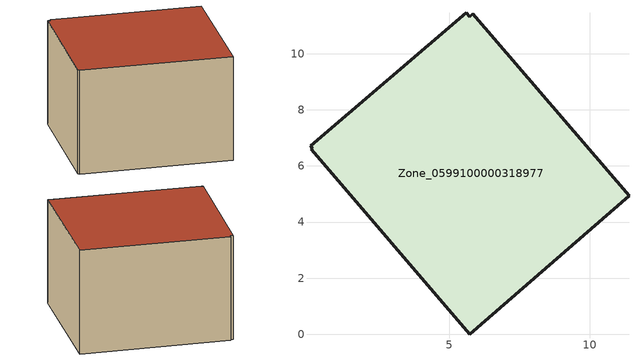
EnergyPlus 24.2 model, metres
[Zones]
Zone_0599100000318977
 floor ground (C_G): 5.84,11.42 11.41,4.93 5.72,0 0.07,6.59 0.12,6.64 0.05,6.72 5.6,11.46 5.72,11.32 z0
 wall outside (C_F): 11.41,4.93 5.84,11.42 5.72,11.32 5.6,11.46 0.05,6.72 0.12,6.64 0.07,6.59 5.72,0 11.41,4.93 z0:6.17
 roof outside (C_R): 5.72,11.32 5.6,11.46 0.05,6.72 0.12,6.64 0.07,6.59 5.72,0 11.41,4.93 5.84,11.42 z6.17
[BUILDING]
Pand.0599100000318977: North Axis=0; Terrain=City; Loads Convergence Tolerance Value=0.04; Temperature Convergence Tolerance Value=0.4; Solar Distribution=FullExterior; Maximum Number of Warmup Days=25; Minimum Number of Warmup Days=1
[Site:Location]
Rotterdam.The.Hague.AP_ZH_NLD Design_Conditions: Latitude=51.96; Longitude=4.45; Time Zone=1; Elevation=-4.5
[SITE:GROUNDTEMPERATURE:BUILDINGSURFACE]
18, 18, 18, 18, 18, 18, 18, 18, 18, 18, 18, 18
[MATERIAL] Thermal Absorptance=0.9; Solar Absorptance=0.7; Visible Absorptance=0.7
Name | Roughness | Thickness | Conductivity | Density | Specific Heat
G.TC.1992-2005 | MediumSmooth | 0.15 | 0.06 | 540 | 1210
F.TC.1992-2005 | Rough | 0.3 | 0.12 | 1920 | 840
R.TC.1992-2005 | MediumRough | 0.2 | 0.08 | 1500 | 1000
[CONSTRUCTION]
C_G: G.TC.1992-2005
C_F: F.TC.1992-2005
C_R: R.TC.1992-2005
[ZONE]
Zone_0599100000318977: Type=1; Multiplier=1; Ceiling Height=Autocalculate; Volume=Autocalculate; Floor Area=autocalculate; Part of Total Floor Area=Yes
[ZONEINFILTRATION:DESIGNFLOWRATE]
Infil_Zone_0599100000318977: Zone or ZoneList or Space or SpaceList=Zone_0599100000318977; Schedule=AlwaysOn; Design Flow Rate Calculation Method=Flow/Area; Flow Rate per Floor Area=0.0015; Constant Term Coefficient=1; Temperature Term Coefficient=0; Velocity Term Coefficient=0; Velocity Squared Term Coefficient=0
[HVACTEMPLATE:ZONE:IDEALLOADSAIRSYSTEM]
Zone_0599100000318977: Maximum Heating Supply Air Temperature=50; Minimum Cooling Supply Air Temperature=13; Maximum Heating Supply Air Humidity Ratio=0.0156; Minimum Cooling Supply Air Humidity Ratio=0.0077; Heating Limit=NoLimit; Cooling Limit=NoLimit; Dehumidification Control Type=ConstantSensibleHeatRatio; Cooling Sensible Heat Ratio=0.7; Dehumidification Setpoint=60; Humidification Control Type=None; Humidification Setpoint=30; Outdoor Air Method=None; Outdoor Air Flow Rate per Person=0.00944; Outdoor Air Flow Rate per Zone Floor Area=0; Outdoor Air Flow Rate per Zone=0; Demand Controlled Ventilation Type=None; Outdoor Air Economizer Type=NoEconomizer; Heat Recovery Type=None; Sensible Heat Recovery Effectiveness=0.7; Latent Heat Recovery Effectiveness=0.65
[ZONECONTROL:THERMOSTAT]
ThermostatControl_Zone_0599100000318977: Zone or ZoneList=Zone_0599100000318977; Control Type Schedule=DualSetpointControlType; Control 1=Thermostat_Zone_0599100000318977; Temperature Difference Between Cutout And Setpoint=0
[THERMOSTATSETPOINT:DUALSETPOINT]
Thermostat_Zone_0599100000318977: Heating Setpoint Temperature Schedule=HeatingSetpoint_Zone_0599100000318977; Cooling Setpoint Temperature Schedule=CoolingSetpoint_Zone_0599100000318977
[SCHEDULE:COMPACT]
HeatingSetpoint_Zone_0599100000318977: Through: 12/31, For: AllDays, Until: 24:00, 21
CoolingSetpoint_Zone_0599100000318977: Through: 12/31, For: AllDays, Until: 24:00, 24
DualSetpointControlType: Through: 12/31, For: AllDays, Until: 24:00, 4
AlwaysOn: Through: 12/31, For: AllDays, Until: 24:00, 1
